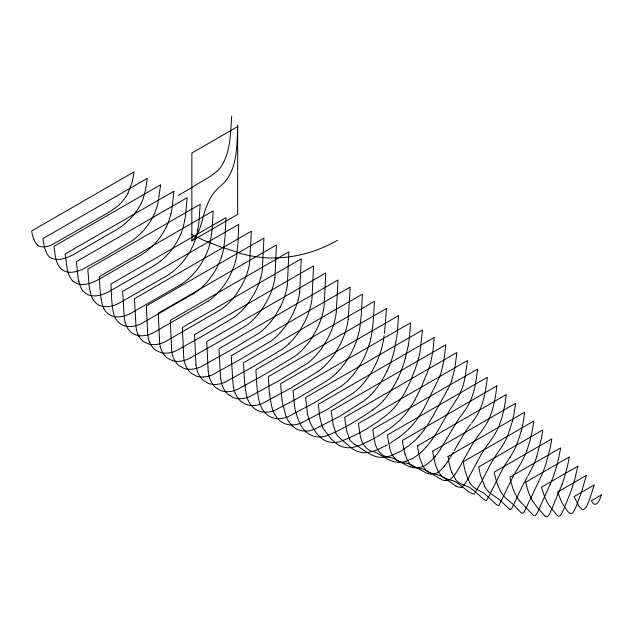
<?xml version="1.0" encoding="UTF-8"?>
<svg xmlns="http://www.w3.org/2000/svg" width="633" height="633" viewBox="0 0 633 633"><rect width="100%" height="100%" fill="white"/><g stroke="black" fill="none" stroke-linecap="round" stroke-linejoin="round"><path stroke-width="0.95" d="M237.676 125.057C236.837 144.87 237.953 168.441 223.085 183.784C215.885 189.481 209.982 196.792 206.983 205.559C201.563 216.984 201.959 232.184 191.862 240.88L191.862 153.044L237.676 126.6L237.676 214.429L191.862 240.88M231.702 116.084C230.412 133.341 230.831 152.513 220.561 167.357A20.121 11.616 -60 0 1 217.697 170.704L211.224 175.824L178.277 195.565M410.445 325.417L410.611 322.767L293.079 390.624L294.432 405.175M410.39 326.272L409.258 338.884A100.054 57.769 -60 0 1 408.245 345.753M477.583 369.071L372.782 429.309L373.177 432.244A163.741 94.539 -60 0 0 374.491 439.729C375.322 448.528 380.892 457.271 390.498 457.437A69.1 39.895 -60 0 1 394.201 458.743L407.415 465.722A117.152 67.636 -60 0 0 408.799 466.315L410.113 466.814M477.519 369.64L477.424 370.503M477.353 371.073L477.219 372.18A167.603 96.77 -60 0 1 476.087 380.061C474.457 390.363 471.72 400.8 465.595 409.409A64.004 36.951 -60 0 1 464.472 411.023L459.898 417.369A69.1 39.895 -60 0 0 456.195 422.947L440.283 449.398M287.39 284.7L288.87 251.887L170.309 320.338L171.63 350.31A46.264 26.713 -60 0 0 173.268 357.392L174.32 359.655A50.054 28.896 -60 0 0 178.933 365.542L183.95 368.382A49.429 28.54 -60 0 0 191.554 369.276L195.011 368.778A44.049 25.431 -60 0 0 200.582 366.879L229.589 350.745L258.596 333.393A44.049 25.431 -60 0 0 264.175 328.859L267.624 325.362A49.429 28.54 -60 0 0 275.228 315.685L280.245 307.052M299.733 291.924L301.245 258.865L182.391 327.483L183.736 357.661A47.111 27.203 -60 0 0 185.374 364.806L186.426 367.1A50.917 29.395 -60 0 0 191.047 373.082L196.064 376.002A49.778 28.738 -60 0 0 203.668 376.975M274.92 277.515L276.439 244.947L158.282 313.161L159.651 342.849A45.434 26.23 -60 0 0 161.304 349.82L162.357 352.043A48.97 28.271 -60 0 0 167.618 358.294L172.769 360.763M348.19 319.309L350.207 287.058L231.227 355.754L233.007 383.978A56.59 32.671 -60 0 0 235.128 393.164M384.524 333.298L386.534 308.437L268.25 376.722L269.413 393.235L271.375 404.867A67.668 39.072 -60 0 0 274.817 414.686M384.16 335.664L383.416 340.174M197.765 229.937L198.319 226.59A107.974 62.335 -60 0 0 198.881 222.492L200.218 204.253L87.797 269.16L89.142 285.847A107.974 62.335 -60 0 0 89.704 289.297L90.155 291.536M408.238 345.76L405.334 358.183M465.113 377.126L467.502 360.509L358.444 423.469L359.33 429.775A171.559 99.049 -60 0 0 359.813 432.576C360.644 441.146 364.901 450.649 374.412 451.899A79.204 45.726 -60 0 1 377.141 453.117L387.056 458.854A115.198 66.512 -60 0 0 392.579 461.204L393.117 461.354M370.748 338.687L370.432 340.04A52.397 30.249 -60 0 1 369.387 343.941L368.675 346.211M512.564 420.7L507.642 436.042A45.639 26.349 -60 0 1 501.708 446.843A78.967 45.592 -60 0 1 500.648 448.465L495.955 455.285A74.33 42.909 -60 0 0 489.902 465.374L482.623 479.577M521.228 431.184L517.019 444.065M298.23 299.638L297.201 303.144A50.917 29.395 -60 0 1 292.581 314.459L287.564 323.17A49.778 28.738 -60 0 1 279.96 332.934L276.51 336.455A43.582 25.162 -60 0 1 270.956 341.021L241.814 358.531L212.672 374.681A43.582 25.162 -60 0 1 207.118 376.524L203.668 376.983M334.446 321.596L333.393 325.117A53.655 30.977 -60 0 1 328.764 336.487L323.787 345.246A50.735 29.292 -60 0 1 316.294 355.073L312.9 358.626A43.044 24.853 -60 0 1 306.926 363.635L278.488 380.939L249.521 396.701A42.601 24.592 -60 0 1 244.077 398.371L240.69 398.727A50.735 29.292 -60 0 1 233.197 397.548L228.212 394.541A53.655 30.977 -60 0 1 223.591 388.512L222.539 386.209A52.223 30.155 -60 0 1 220.64 378.036M260.756 277.84L259.72 281.218A48.029 27.725 -60 0 1 254.474 293.316L249.339 301.585A48.749 28.145 -60 0 1 241.719 310.732L239.147 313.224A45.347 26.182 -60 0 1 233.569 317.663L205.139 334.572L176.702 350.508A45.347 26.182 -60 0 1 171.124 352.502L168.552 352.977A48.749 28.145 -60 0 1 160.94 352.621L155.805 350.286A48.029 27.725 -60 0 1 150.559 344.233L149.515 342.065M357.202 338.718L357.898 336.432A50.395 29.094 -60 0 0 359.125 331.463L359.196 331.122A65.595 37.869 -60 0 0 360.035 326.169L361.182 315.899A202.782 117.073 -60 0 0 361.498 312.069L362.345 294.163L243.539 362.764L244.385 379.681A202.782 117.073 -60 0 0 244.702 383.147L245.588 390.442M221.779 256.072L221.083 258.122A44.437 25.652 -60 0 1 214.832 271.328A40.575 23.421 -60 0 1 212.759 274.595L210.504 277.745A47.507 27.433 -60 0 1 201.444 287.683L200.614 288.426A49.896 28.809 -60 0 1 194.56 292.992M536.768 456.48L541.421 438.447A139.307 80.431 -60 0 0 542.821 429.957L478.738 466.956A137.25 79.244 -60 0 0 480.407 474.94L484.791 486.492M451.645 380.813L454.803 368.438L456.915 352.502L344.581 417.361L346.694 430.851L349.606 439.167M562.12 484.213L550.575 511.765A38.463 22.21 -60 0 1 549.848 513.268A13.087 7.556 -60 0 1 548.558 515.586L547.64 516.631A1.503 0.87 -60 0 1 547.268 516.845L546.556 516.884A12.067 6.963 -60 0 1 545.227 516.132M526.767 450.87L529.789 441.525L532.044 431.833A135.233 78.073 -60 0 0 533.785 421.056L463.316 461.742A135.233 78.073 -60 0 0 465.049 470.517L467.312 477.599L469.908 482.789M550.204 484.269L539.854 507.144M539.577 507.769L538.311 510.594A42.126 24.323 -60 0 1 537.718 511.836L537.069 513.102A10.065 5.808 -60 0 1 536.365 514.328L535.296 515.555L534.197 515.666A8.902 5.143 -60 0 1 533.548 515.341M515.468 500.861L521.592 487.6L527.4 476.791M515.222 501.415L511.733 508.568L510.087 509.771L499.801 499.951L491.754 494.357A67.842 39.175 -60 0 1 484.712 486.587M503.781 495.584L512.738 477.108A78.666 45.418 -60 0 1 515.033 473.096L519.875 465.026A59.629 34.427 -60 0 0 526.862 450.878M503.52 496.145L499.326 504.556A2.983 1.725 -60 0 1 498.567 505.617A2.983 1.725 -60 0 1 497.815 505.395L496.327 504.461A59.708 34.475 -60 0 1 495.552 503.797L484.364 493.495A78.666 45.418 -60 0 0 482.069 492.126L477.227 489.649M492.965 488.098L502.634 468.942A70.896 40.931 -60 0 1 505.324 464.472L510.119 457.05M492.688 488.684L490.884 492.395A72.352 41.77 -60 0 1 488.779 496.454L488.47 497.008A41.169 23.769 -60 0 1 487.695 498.377L486.745 499.928A6.472 3.735 -60 0 1 486.35 500.505M386.969 371.191L383.986 376.999A52.903 30.542 -60 0 1 374.562 390.696L372.101 393.52A45.449 26.246 -60 0 1 363.833 400.895L339.62 416.348L314.411 429.269A43.574 25.162 -60 0 1 307.124 431.057L304.671 431.065A53.417 30.843 -60 0 1 297.217 429.309A50.316 29.047 -60 0 1 295.255 428.232L292.834 426.389A64.914 37.474 -60 0 1 285.887 415.952L282.445 402.952A120.563 69.606 -60 0 1 281.93 399.407L280.641 383.685L398.592 315.59L397.31 332.792A120.563 69.606 -60 0 1 396.796 336.938L394.027 351.307A66.299 38.273 -60 0 1 387 371.207M397.659 378.858L394.723 384.524A54.604 31.531 -60 0 1 385.6 397.912L383.226 400.697M481.848 481.127L474.402 493.795A7.731 4.463 -60 0 1 474.101 494.151A7.731 4.463 -60 0 1 473.8 494.144L469.069 492.158L458.316 483.588M127.953 193.152L131.996 182.439A69.527 40.14 -60 0 0 134.077 171.852L31.65 230.99A68.198 39.373 -60 0 0 34.008 239.923M462.683 461.679L470.256 447.998M462.319 462.343L461.955 463.008M528.001 475.707L529.797 472.4A67.842 39.175 -60 0 0 536.847 456.488M414.868 400.056L421.214 387.285L428.889 368.406A48.227 27.844 -60 0 0 430.883 361.878L432.845 351.394L434.317 337.318L318.272 404.313L319.744 416.688L321.722 424.893A48.227 27.844 -60 0 0 323.7 429.134L331.383 439.152L337.729 444.595A61.797 35.677 -60 0 0 345.99 447.578L348.838 447.792A42.047 24.276 -60 0 0 353.056 447.381L359.536 445.371A100.694 58.141 -60 0 0 363.184 443.875L375.836 437.538M461.584 463.673L457.635 470.414A48.828 28.192 -60 0 1 456.377 472.353L455.301 473.895M524.361 511.401L524.472 511.203A17.985 10.381 -60 0 0 525.2 509.818L540.574 477.496A77.313 44.634 -60 0 0 546.065 463.68L550.196 447.737A140.209 80.953 -60 0 0 551.762 438.906L494.238 472.123A140.209 80.953 -60 0 0 495.805 479.141L497.783 485.353L500.584 491.422A77.416 44.698 -60 0 0 505.435 497.783L513.751 504.952L519.843 511.44A54.398 31.405 -60 0 0 520.421 512.002L520.999 512.516A15.722 9.076 -60 0 0 521.647 512.967L521.758 513.031A4.771 2.754 -60 0 0 522.526 513.26L523.546 512.619A5.365 3.094 -60 0 0 524.353 511.393M446.376 391.835L432.6 416.759A87.496 50.513 -60 0 1 425.534 427.963L423.762 430.416M454.185 450.767L463.166 435.219A70.208 40.536 -60 0 1 468.507 427.14L470.865 424.015M453.37 452.176L448.401 460.413A50.719 29.284 -60 0 1 445.624 464.432M467.589 479.679L480.21 456.322A72.012 41.58 -60 0 1 486.635 446.02L491.168 439.785A74.33 42.917 -60 0 0 492.648 437.648L493.384 436.556A37.83 21.838 -60 0 0 498.764 426.729L501.708 418.445L503.805 410.002A132.392 76.435 -60 0 0 506.21 394.62L417.511 445.838M433.36 437.648L433.882 436.873A117.817 68.024 -60 0 0 438.883 428.929L448.805 411.743A79.204 45.726 -60 0 1 451.535 407.367L458.893 395.783L462.668 386.866A60.364 34.855 -60 0 0 465.081 377.133M135.913 212L137.939 209.04A31.096 17.953 -60 0 0 143.422 197.852L145.637 189.433L147.307 178.332L42.902 238.609L44.571 247.788L46.802 253.627A31.033 17.914 -60 0 0 48.377 255.795A31.112 17.961 -60 0 0 52.27 258.501L54.303 259.111A41.81 24.133 -60 0 0 62.999 258.723L66.75 257.584A79.473 45.885 -60 0 0 72.93 254.87L117.287 229.265A76.221 44.009 -60 0 0 124.756 223.821L127.217 221.677A41.81 24.133 -60 0 0 135.921 212.015M477.48 436.683L481.737 430.962A76.102 43.938 -60 0 0 483.256 428.858L484.759 426.642A33.968 19.607 -60 0 0 489.309 418.405L492.047 411.046L494.42 401.67A137.401 79.331 -60 0 0 496.842 385.916M445.624 464.432L444.263 466.197M471.656 422.971L473.199 420.882A66.774 38.55 -60 0 0 474.346 419.283C480.724 410.667 483.826 400.167 485.59 389.73A145.994 84.292 -60 0 0 486.777 382.071L487.363 377.276L387.491 434.934L388.069 439.065A142.995 82.559 -60 0 0 389.453 446.218C390.363 455.198 396.796 463.293 406.331 463.063A70.208 40.536 -60 0 1 411.672 464.962L426.452 473.08A50.719 29.284 -60 0 0 429.221 473.903L430.242 474.054A25.138 14.512 -60 0 0 435.362 473.437A48.266 27.868 -60 0 0 437.427 472.724M435.029 456.528L433.795 457.975A27.836 16.07 -60 0 1 431.595 460.286L428.581 462.945A57.927 33.446 -60 0 1 426.658 464.44L423.738 466.125A61.179 35.321 -60 0 1 422.33 466.671L418.809 467.668A27.836 16.07 -60 0 1 416.601 467.906L415.367 467.882A53.821 31.072 -60 0 1 410.121 466.806M360.747 386.375L363.287 383.535A52.341 30.218 -60 0 0 371.618 371.872A48.876 28.216 -60 0 0 372.94 369.585L375.393 364.861A60.681 35.037 -60 0 0 380.291 352.771M418.413 436.936L415.683 439.737A55.957 32.307 -60 0 1 408.918 445.608L401.504 450.775M336.637 373.019L339.945 369.49A51.281 29.609 -60 0 0 348.031 358.571A47.182 27.243 -60 0 0 350.207 354.891L352.787 349.851A56.226 32.465 -60 0 0 357.202 338.718M409.124 428.668L405.27 432.244A77.978 45.022 -60 0 1 398.521 437.609M288.743 343.941L292.185 340.404A50.102 28.928 -60 0 0 299.765 330.584L304.782 321.825A51.779 29.893 -60 0 0 309.402 310.455L310.439 306.934A46.636 26.926 -60 0 0 311.95 299.195L313.557 265.868L194.521 334.588L195.961 364.925M119.376 204.419L120.753 203.051A27.116 15.659 -60 0 0 128.056 193.207M188.254 278.971L187.431 279.683A48.844 28.2 -60 0 1 183.617 282.642L183.348 282.84A66.148 38.194 -60 0 1 180.888 284.502M419.885 453.212L416.823 455.618A87.006 50.236 -60 0 1 415.28 456.741L412.977 458.347L406.062 461.196M372.861 409.844C358.729 419.687 343.846 428.644 327.934 435.29A43.867 25.328 -60 0 1 320.448 436.968L318.082 436.905A54.604 31.531 -60 0 1 308.967 434.024L306.032 431.753M398.521 437.609L389.706 443.511M318.383 371.255L290.721 388.156L261.983 403.648A42.364 24.458 -60 0 1 256.61 405.239L253.255 405.563M208.075 301.221L153.305 332.839A47.475 27.409 -60 0 1 147.766 334.936L146.073 335.316A47.91 27.662 -60 0 1 137.749 335.427L135.454 334.794A41.39 23.896 -60 0 1 133.357 333.828L132.701 333.433A45.924 26.515 -60 0 1 127.47 327.997L126.41 326.003A44.342 25.605 -60 0 1 124.408 318.66L122.644 291.386L238.728 224.367L238.055 241.632L236.821 254.909A42.735 24.671 -60 0 1 234.985 263.328L233.901 266.548A45.924 26.515 -60 0 1 228.679 278.014L228.022 279.169A41.39 23.896 -60 0 1 225.918 282.571L223.631 285.839A47.91 27.662 -60 0 1 215.299 295.35L213.606 296.909A47.475 27.409 -60 0 1 208.067 301.205M194.56 293.016L141.816 323.416A49.081 28.335 -60 0 1 136.309 325.568M400.998 451.1L393.346 454.716A56.282 32.497 -60 0 1 386.51 456.884L383.084 457.343A48.361 27.923 -60 0 1 377.735 456.986L376.548 456.725A86.412 49.896 -60 0 1 368.912 453.513L354.804 444.334M180.888 284.502L130.485 313.509A61.71 35.63 -60 0 1 129.124 314.15L128.855 314.269A48.844 28.2 -60 0 1 125.033 315.709A47.317 27.314 -60 0 1 115.317 316.706L113.093 316.271A39.729 22.938 -60 0 1 111.709 315.812A43.02 24.837 -60 0 1 104.825 310.13L104.105 308.991M324.341 382.387L330.291 378.415A43.052 24.853 -60 0 0 336.645 373.027M323.772 382.743L297.083 398.592L275.07 410.216A42.546 24.56 -60 0 1 269.247 411.933L265.939 412.218A51.281 29.609 -60 0 1 257.853 410.635A47.182 27.243 -60 0 1 255.685 409.464L253.706 407.969A56.005 32.33 -60 0 1 248.69 401.369L247.986 399.882A50.395 29.094 -60 0 1 246.759 396.329L246.688 396.076A74.306 42.902 -60 0 1 245.596 390.426M376.762 437.007L389.406 428.739A100.694 58.141 -60 0 0 393.053 426.017L399.534 420.534A42.482 24.529 -60 0 0 404.471 415.232L406.608 412.581A61.797 35.677 -60 0 0 414.86 400.056M108.528 212.522L52.278 244.591A44.112 25.47 -60 0 1 46.375 246.593L45.006 246.783A27.116 15.659 -60 0 1 37.703 245.375M496.873 385.901L402.43 440.426A135.169 78.041 -60 0 0 405.057 454.154M432.703 451.187L515.499 403.379M447.966 456.488L524.686 412.194M525.564 482.275L569.352 456.994M387.341 444.88L378.526 449.153A77.978 45.022 -60 0 1 371.769 451.598L367.923 452.46A44.255 25.549 -60 0 1 362.654 452.571L360.691 452.271A70.2 40.528 -60 0 1 353.008 449.224L339.604 437.87A82.187 47.451 -60 0 1 338.378 436.612A40.813 23.563 -60 0 1 335.696 432.774M337.524 240.334C305.747 258.414 267.308 263.811 232.707 250.755A418.16 241.426 60 0 1 219.105 246.3L203.106 240.01L191.324 234.218M224.865 382.229L254.039 366.143L282.666 348.933A43.693 25.225 -60 0 0 288.751 343.948M136.309 325.552L135.478 325.773A47.507 27.433 -60 0 1 126.426 326.28L124.163 325.742A40.575 23.421 -60 0 1 122.09 324.871A44.437 25.652 -60 0 1 115.847 318.882L115.143 317.639M437.094 474.647L430.013 472.796A37.276 21.522 -60 0 1 425.534 469.884M452.247 480.526L447.555 479.118A78.967 45.592 -60 0 1 446.487 478.738L446.13 478.603A43.234 24.964 -60 0 1 440.521 474.829M414.536 467.186L421.823 468.816A62.762 36.239 -60 0 1 425.882 470.169L441.66 479.64A47.246 27.282 -60 0 0 443.187 480.202L443.725 480.352A21.886 12.636 -60 0 0 449.311 480.036L449.984 479.64A21.751 12.557 -60 0 0 455.325 473.927M456.164 486.271L443.543 477.488A72.012 41.58 -60 0 0 437.118 474.608M533.548 515.341L533.057 514.977A36.73 21.206 -60 0 1 532.155 514.146L519.535 500.679M37.814 245.185L35.654 242.835L34.063 239.867M425.55 469.86L422.749 465.888L420.17 459.202A130.366 75.264 -60 0 1 417.551 445.814M440.56 474.774L437.886 470.754L435.884 465.848A122.628 70.801 -60 0 1 432.758 451.147M455.633 479.505L451.685 472.186M578.942 505.989L574.004 496.652L594.26 484.957L589.323 499.991A49.493 28.58 -60 0 1 587.74 503.757C586.807 506.716 583.634 512.303 580.524 507.919A49.493 28.58 -60 0 1 578.95 505.981M93.336 300.034L93.684 300.548M532.788 501.146L537.037 507.152L544.333 515.373A36.057 20.818 -60 0 0 545.211 516.156M138.92 336.234L137.875 334.137M335.719 432.75L333.085 424.284L331.217 410.952L445.822 344.787L443.962 360.272L441.32 371.777A40.813 23.563 -60 0 1 438.661 378.708A82.187 47.451 -60 0 1 437.443 381.382L424.047 408.222A70.2 40.528 -60 0 1 416.356 420.138L414.393 422.709A44.255 25.549 -60 0 1 409.132 428.676M235.191 393.109L236.251 395.372A54.778 31.626 -60 0 0 240.888 401.338L245.833 404.345A51.067 29.482 -60 0 0 253.255 405.563M309.553 421.087L310.613 423.524A119.874 69.211 -60 0 0 312.552 427.338L317.141 434.151L322.498 439.12A57.334 33.106 -60 0 0 331.827 442.427L334.857 442.514A41.485 23.951 -60 0 0 339.375 441.81C357.384 435.488 373.945 425.226 388.765 413.294A41.77 24.117 -60 0 0 394.05 407.921L396.321 405.199A57.334 33.106 -60 0 0 405.642 391.123L410.018 382.221L414.496 370.978A142.188 82.092 -60 0 0 415.588 367.852A119.874 69.211 -60 0 0 417.535 361.791L418.587 358.136A60.198 34.752 -60 0 0 419.908 352.549L422.543 329.999L305.604 397.516L307.416 413.27A67.256 38.835 -60 0 0 309.529 421.119M259.593 402.865L259.902 403.854A52.397 30.249 -60 0 0 260.954 406.544L261.666 407.992A58.165 33.581 -60 0 0 266.089 413.879L268.653 415.905A47.926 27.67 -60 0 0 270.797 417.068A51.795 29.901 -60 0 0 278.757 418.682L282.009 418.437A42.316 24.434 -60 0 0 287.722 416.83L315.171 402.335L341.583 385.916A43.376 25.043 -60 0 0 348.34 380.164L351.576 376.643A51.795 29.901 -60 0 0 359.536 365.827A47.926 27.67 -60 0 0 361.688 362.195L364.252 357.21A58.165 33.581 -60 0 0 368.667 346.211M405.096 454.122L407.256 460.001L410.002 464.179A33.968 19.607 -60 0 0 414.544 467.178M101.312 300.145L100.861 297.241A143.09 82.614 -60 0 1 100.291 292.62L99.31 276.629L213.163 210.9L212.182 228.022A143.09 82.614 -60 0 1 211.612 233.3L210.781 239.132A42.72 24.663 -60 0 1 208.399 248.801L208.02 249.774A42.886 24.758 -60 0 1 201.421 263.344A39.729 22.938 -60 0 1 199.371 266.461L197.156 269.46A47.475 27.409 -60 0 1 188.254 278.963M147.798 335.276L146.334 305.945L263.945 238.048L262.307 270.362A43.329 25.019 -60 0 1 260.764 277.84M220.601 378.059L218.947 348.728L338.038 279.968L336.226 312.536A50.197 28.983 -60 0 1 334.469 321.596M208.225 371.524L206.714 341.67L325.821 272.902L324.151 305.834A48.25 27.86 -60 0 1 322.529 314.245L321.469 317.774A52.674 30.416 -60 0 1 316.84 329.168L311.847 337.943A50.418 29.11 -60 0 1 304.291 347.778L300.873 351.323A43.345 25.027 -60 0 1 294.843 356.324L266.264 373.612L237.146 389.564A42.87 24.75 -60 0 1 231.654 391.297L228.236 391.692A50.418 29.11 -60 0 1 220.688 390.569L215.687 387.57A52.674 30.416 -60 0 1 211.066 381.517L210.021 379.199A49.936 28.833 -60 0 1 208.257 371.508M532.733 501.209A122.359 70.643 -60 0 1 525.651 482.196M569.257 457.018A122.359 70.643 -60 0 1 562.175 484.213M519.44 500.798A102.055 58.924 -60 0 1 511.978 485.408A139.711 80.66 -60 0 1 509.85 477.227L560.616 447.919A141.673 81.799 -60 0 1 558.868 457.018A102.15 58.98 -60 0 1 550.306 484.285M477.242 489.618A59.367 34.277 -60 0 1 469.789 482.932M451.63 472.242A117.509 67.842 -60 0 1 448.045 456.425M455.546 479.624A52.215 30.147 -60 0 0 462.209 484.348L467.328 486.413A70.896 40.931 -60 0 1 470.018 487.774L474.592 491.066L481.768 497.657A72.352 41.77 -60 0 0 483.881 499.287L484.182 499.484A41.169 23.769 -60 0 0 484.965 499.951L485.946 500.426A6.472 3.735 -60 0 0 486.302 500.537M517.129 444.097A54.066 31.215 -60 0 1 510.103 457.034M524.622 412.218A119.463 68.973 -60 0 1 521.275 431.176M452.263 480.487A74.33 42.909 -60 0 1 458.3 483.62M515.46 403.395A124.638 71.964 -60 0 1 512.595 420.692M461.821 487.283A20.675 11.932 -60 0 1 456.274 486.097M467.478 479.624A20.675 11.932 -60 0 1 461.932 487.22M470.287 448.014A75.224 43.432 -60 0 1 477.44 436.651M437.427 472.724A46.431 26.808 -60 0 0 439.832 470.77A24.734 14.282 -60 0 0 444.271 466.212M440.275 449.39A53.821 31.072 -60 0 1 435.037 456.543M399.518 462.359A55.427 31.998 -60 0 1 393.125 461.338M399.542 462.288A54.826 31.658 -60 0 0 401.045 462.217A39.357 22.725 -60 0 0 406.054 461.22M426.405 446.779A41.074 23.714 -60 0 1 419.893 453.252M433.344 437.64A56.638 32.702 -60 0 1 426.428 446.827M354.836 444.279A41.905 24.189 -60 0 1 349.456 439.357M423.762 430.408A48.361 27.923 -60 0 1 418.421 436.952M451.804 380.829A44.144 25.486 -60 0 1 446.336 391.811M294.44 405.167A100.054 57.769 -60 0 0 295.445 410.872L298.357 419.948A78.5 45.323 -60 0 0 305.961 431.856M383.297 400.847A52.492 30.305 -60 0 1 372.861 409.788M405.294 358.191A78.5 45.323 -60 0 1 397.73 378.874M274.904 414.591A60.681 35.037 -60 0 0 279.398 420.288L281.843 422.179A48.876 28.216 -60 0 0 283.853 423.279A52.341 30.218 -60 0 0 291.504 424.965L294.044 424.885A43.218 24.948 -60 0 0 301.023 423.105L327.396 409.345L353.254 393.053A44.009 25.407 -60 0 0 360.755 386.399M383.384 340.182A68.253 39.404 -60 0 1 380.362 352.763M259.577 402.881A76.553 44.199 -60 0 1 258.367 397.429L257.425 391.344A159.738 92.228 -60 0 1 257.038 388.124L255.882 369.751L374.451 301.292L373.296 321.002A162.475 93.811 -60 0 1 372.782 325.766L371.88 332.491A73.365 42.356 -60 0 1 370.756 338.687M318.383 371.239A43.321 25.011 -60 0 0 324.832 365.866L328.179 362.313A51.067 29.482 -60 0 0 335.601 352.518L340.546 343.798A54.778 31.626 -60 0 0 345.175 332.483L346.243 328.986A52.602 30.368 -60 0 0 348.158 319.325M195.985 364.909A48.013 27.717 -60 0 0 197.623 372.077L198.675 374.38A51.779 29.893 -60 0 0 203.296 380.417L208.312 383.392A50.102 28.928 -60 0 0 215.9 384.445L219.334 384.009A43.194 24.94 -60 0 0 224.865 382.221M299.726 291.932A45.75 26.42 -60 0 1 298.246 299.638M280.245 307.052A50.054 28.896 -60 0 0 284.858 295.833L285.887 292.359A44.935 25.945 -60 0 0 287.382 284.708M172.777 360.763A49.097 28.343 -60 0 0 180.429 361.229L183.008 360.778A44.627 25.763 -60 0 0 188.587 358.832L217.364 342.769L246.142 325.615A44.627 25.763 -60 0 0 251.72 321.121L254.3 318.581A48.931 28.248 -60 0 0 262.75 308.113L267.759 299.599A49.152 28.382 -60 0 0 272.364 288.529L273.401 285.095A44.136 25.478 -60 0 0 274.904 277.515M149.499 342.081A44.579 25.739 -60 0 1 147.821 335.261M137.844 334.169A44.468 25.676 -60 0 1 136.04 327.016L134.449 298.689L251.38 231.187L249.639 262.608A43.036 24.845 -60 0 1 247.962 270.584L246.902 273.891A47.016 27.148 -60 0 1 241.664 285.712L236.568 293.783A48.401 27.947 -60 0 1 229.011 302.716L226.448 305.161A46.272 26.713 -60 0 1 220.885 309.545L164.936 341.86A46.272 26.713 -60 0 1 159.374 343.901L156.818 344.399A48.401 27.947 -60 0 1 149.253 344.194L144.158 342.002A47.016 27.148 -60 0 1 138.928 336.234M115.087 317.695A45.244 26.119 -60 0 1 112.864 309.672L112.009 303.294A182.7 105.482 -60 0 1 111.74 300.287L110.933 284.035L225.997 217.602L225.182 234.796A182.7 105.482 -60 0 1 224.913 238.119L223.845 247.281A42.387 24.473 -60 0 1 221.803 256.072M104.01 309.102A47.768 27.583 -60 0 1 101.391 300.089M93.241 300.137A46.628 26.918 -60 0 1 90.234 291.473M93.708 300.517A41.327 23.856 -60 0 0 102.285 306.317L105.205 306.665A47.926 27.67 -60 0 0 113.972 305.296A49.999 28.865 -60 0 0 116.931 304.172L118.007 303.69A66.71 38.518 -60 0 0 119.36 303.049L165.917 276.32A82.345 47.538 -60 0 0 170.016 273.67L171.092 272.902A49.999 28.865 -60 0 0 174.051 270.615A47.926 27.67 -60 0 0 182.818 261.856L185.738 258.129A41.2 23.793 -60 0 0 194.663 241.513M197.702 229.961A45.172 26.08 -60 0 1 194.758 241.513M78.777 281.202A80.557 46.51 -60 0 1 78.088 278.037L76.403 261.619L187.162 197.67L185.477 216.035A80.557 46.51 -60 0 1 184.789 219.999M82.725 290.864A49.034 28.311 -60 0 1 78.903 281.099M82.891 290.658A40.172 23.192 -60 0 0 91.777 295.761L94.618 295.92A49.026 28.303 -60 0 0 103.155 294.21A51.257 29.593 -60 0 0 104.738 293.617L107.119 292.557A80.256 46.336 -60 0 0 109.541 291.346L152.941 266.335A87.94 50.775 -60 0 0 156.446 264.088L158.828 262.386A51.257 29.593 -60 0 0 160.418 261.168M160.41 261.16A49.026 28.303 -60 0 0 168.956 253.01L171.788 249.568A40.172 23.192 -60 0 0 180.682 234.202M184.662 220.047A49.034 28.311 -60 0 1 180.848 234.218M68.135 272.91A59.051 34.095 -60 0 1 67.296 270.101L65.136 254.007L173.98 191.166L171.82 209.76A59.051 34.095 -60 0 1 170.981 213.535M72.716 280.973A43.099 24.885 -60 0 1 68.214 272.839M72.811 280.838A39.444 22.772 -60 0 0 81.649 284.486L85.099 284.328A52.009 30.028 -60 0 0 92.64 282.31L96.794 280.451A98.186 56.693 -60 0 0 98.906 279.351L140.209 255.51A98.186 56.693 -60 0 0 142.33 254.157L146.476 251.238A51.526 29.751 -60 0 0 154.737 243.808L157.467 240.706A39.444 22.772 -60 0 0 166.305 226.859M170.902 213.55A43.099 24.885 -60 0 1 166.4 226.883M151.445 219.469A39.531 22.828 -60 0 1 142.67 231.456L139.371 234.764A58.339 33.684 -60 0 1 132.147 240.667L107.333 255.59L82.519 269.334A58.339 33.684 -60 0 1 75.295 271.771L71.996 272.261A39.531 22.828 -60 0 1 63.221 270.402A37.877 21.87 -60 0 1 57.864 264.341A42.664 24.632 -60 0 1 56.835 261.991L55.221 255.716L53.987 246.332L160.679 184.733L157.831 203.676A42.664 24.632 -60 0 1 156.818 207.213A37.877 21.87 -60 0 1 151.477 219.485M119.423 204.601A61.14 35.298 -60 0 1 108.528 212.395M577.921 466.157L574.851 478.88A126.766 73.191 -60 0 1 570.412 492.79L563.022 510.815A41.841 24.157 -60 0 1 562.61 511.662C561.115 514.502 559.754 518.19 556.755 515.04A41.841 24.157 -60 0 1 556.344 514.669L548.946 505.181A126.766 73.191 -60 0 1 544.507 496.399L541.437 487.22L577.921 466.157M586.277 475.454L581.941 491.042L576.378 505.902A49.445 28.548 -60 0 1 575.31 508.267C573.925 511.464 571.607 516.164 568.505 512.192A49.445 28.548 -60 0 1 567.437 511.06L561.875 502.626L557.531 492.047L586.277 475.454M601.35 494.982C599.989 499.627 595.811 509.707 591.364 500.75L601.35 494.982"/></g></svg>
